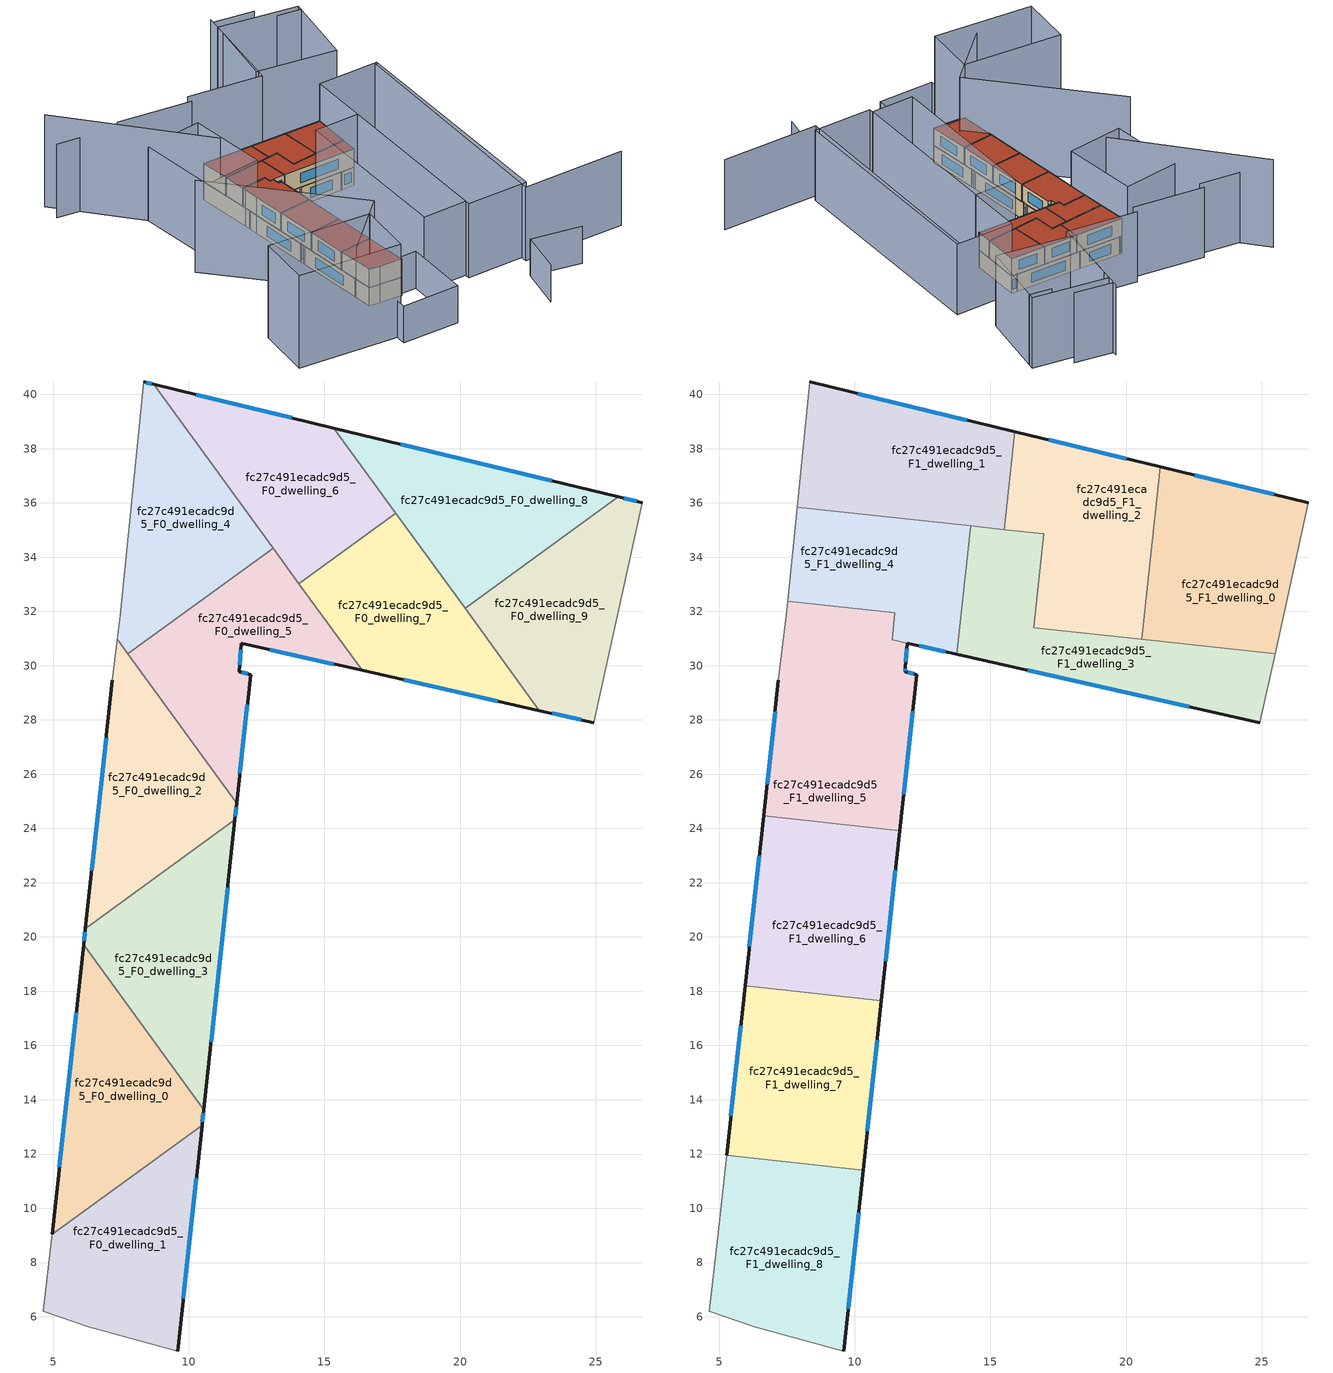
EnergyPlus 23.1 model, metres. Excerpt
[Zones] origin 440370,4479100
fc27c491ecadc9d5_F0_dwelling_0
 floor ground (EU_floor_Construction): 10.49,13.06 10.55,13.63 6.12,19.72 4.96,9.04 z0
 wall outside (EU_wall_Construction): 4.96,9.04 6.12,19.72 / 10.55,13.63 10.49,13.06 z0:3
 wall to fc27c491ecadc9d5_F0_dwelling_1 (EU_wall_Construction): 10.49,13.06 4.96,9.04 z0:3
 wall to fc27c491ecadc9d5_F0_dwelling_3 (EU_wall_Construction): 6.12,19.72 10.55,13.63 z0:3
 window (EU_Window_Construction): 5.23,11.54 5.85,17.22 / 10.53,13.5 10.5,13.19 z0.7:2.3
 ceiling adiabatic (EU_roof_Construction): 7.33,18.05 10.55,13.63 10.49,13.06 8.48,11.6 5.27,11.94 5.96,18.2 z3
fc27c491ecadc9d5_F0_dwelling_1
 floor ground (EU_floor_Construction): 9.59,4.74 10.49,13.06 4.96,9.04 4.94,8.93 4.63,6.21 6.29,5.64 z0
 wall outside (EU_wall_Construction): 10.49,13.06 9.59,4.74 z0:3
 wall adiabatic (EU_wall_Construction): 9.59,4.74 6.29,5.64 4.63,6.21 4.94,8.93 4.96,9.04 z0:3
 window (EU_Window_Construction): 10.28,11.11 9.8,6.69 z0.7:2.3
 ceiling adiabatic (EU_roof_Construction): 10.49,13.06 10.31,11.4 8.48,11.6 z3
fc27c491ecadc9d5_F0_dwelling_2
 floor ground (EU_floor_Construction): 11.7,24.32 11.76,24.93 7.37,30.97 7.18,29.47 6.18,20.31 z0
 wall outside (EU_wall_Construction): 11.76,24.93 11.7,24.32 / 6.18,20.31 7.18,29.47 z0:3
 wall to fc27c491ecadc9d5_F0_dwelling_3 (EU_wall_Construction): 11.7,24.32 6.18,20.31 z0:3
 wall adiabatic (EU_wall_Construction): 7.18,29.47 7.37,30.97 z0:3
 wall to fc27c491ecadc9d5_F0_dwelling_5 (EU_wall_Construction): 7.75,30.44 11.76,24.93 z0:3
 wall to fc27c491ecadc9d5_F0_dwelling_4 (EU_wall_Construction): 7.37,30.97 7.75,30.44 z0:3
 window (EU_Window_Construction): 11.75,24.78 11.71,24.46 / 6.42,22.45 6.95,27.32 z0.7:2.3
fc27c491ecadc9d5_F0_dwelling_3
 floor ground (EU_floor_Construction): 10.55,13.63 11.7,24.32 6.18,20.31 6.12,19.72 z0
 wall outside (EU_wall_Construction): 11.7,24.32 10.55,13.63 / 6.12,19.72 6.18,20.31 z0:3
 window (EU_Window_Construction): 11.43,21.81 10.82,16.13 / 6.14,19.85 6.17,20.17 z0.7:2.3
 ceiling adiabatic (EU_roof_Construction): 10.98,17.66 10.55,13.63 7.33,18.05 z3
fc27c491ecadc9d5_F0_dwelling_4
 floor ground (EU_floor_Construction): 13.11,34.33 8.71,40.37 8.33,40.46 7.48,31.85 7.37,30.97 7.76,30.44 z0
 wall outside (EU_wall_Construction): 8.33,40.46 8.71,40.37 z0:3
 wall to fc27c491ecadc9d5_F0_dwelling_5 (EU_wall_Construction): 13.11,34.33 7.76,30.44 z0:3
 wall adiabatic (EU_wall_Construction): 7.37,30.97 7.48,31.85 8.33,40.46 z0:3
 wall to fc27c491ecadc9d5_F0_dwelling_6 (EU_wall_Construction): 8.71,40.37 13.11,34.33 z0:3
 window (EU_Window_Construction): 8.42,40.44 8.62,40.39 z0.7:2.3
fc27c491ecadc9d5_F0_dwelling_5
 floor ground (EU_floor_Construction): 11.76,24.93 12.27,29.67 11.85,29.79 11.94,30.83 16.38,29.82 13.11,34.33 7.76,30.44 z0
 wall outside (EU_wall_Construction): 16.38,29.82 11.94,30.83 11.85,29.79 12.27,29.67 11.76,24.93 z0:3
 wall to fc27c491ecadc9d5_F0_dwelling_7 (EU_wall_Construction): 14.06,33.02 16.38,29.82 z0:3
 wall to fc27c491ecadc9d5_F0_dwelling_6 (EU_wall_Construction): 13.11,34.33 14.06,33.02 z0:3
 window (EU_Window_Construction): 15.34,30.06 12.98,30.59 / 11.92,30.58 11.87,30.03 / 11.95,29.76 12.17,29.7 / 12.15,28.56 11.88,26.04 z0.7:2.3
fc27c491ecadc9d5_F0_dwelling_6
 floor ground (EU_floor_Construction): 17.63,35.62 15.35,38.76 8.71,40.37 14.06,33.02 z0
 wall outside (EU_wall_Construction): 8.71,40.37 15.35,38.76 z0:3
 wall to fc27c491ecadc9d5_F0_dwelling_7 (EU_wall_Construction): 17.63,35.62 14.06,33.02 z0:3
 wall to fc27c491ecadc9d5_F0_dwelling_8 (EU_wall_Construction): 15.35,38.76 17.63,35.62 z0:3
 window (EU_Window_Construction): 10.27,39.99 13.8,39.14 z0.7:2.3
fc27c491ecadc9d5_F0_dwelling_7
 floor ground (EU_floor_Construction): 22.93,28.35 17.63,35.62 14.06,33.02 16.38,29.82 z0
 wall outside (EU_wall_Construction): 22.93,28.35 16.38,29.82 z0:3
 wall to fc27c491ecadc9d5_F0_dwelling_9 (EU_wall_Construction): 20.18,32.12 22.93,28.35 z0:3
 wall to fc27c491ecadc9d5_F0_dwelling_8 (EU_wall_Construction): 17.63,35.62 20.18,32.12 z0:3
 window (EU_Window_Construction): 21.39,28.69 17.92,29.48 z0.7:2.3
fc27c491ecadc9d5_F0_dwelling_8
 floor ground (EU_floor_Construction): 25.82,36.22 15.35,38.76 20.18,32.12 z0
 wall outside (EU_wall_Construction): 15.35,38.76 25.82,36.22 z0:3
 wall to fc27c491ecadc9d5_F0_dwelling_9 (EU_wall_Construction): 25.82,36.22 20.18,32.12 z0:3
 window (EU_Window_Construction): 17.8,38.16 23.37,36.82 z0.7:2.3
fc27c491ecadc9d5_F0_dwelling_9
 floor ground (EU_floor_Construction): 24.94,27.89 26.71,36.01 25.82,36.22 20.18,32.12 22.93,28.35 z0
 wall outside (EU_wall_Construction): 25.82,36.22 26.71,36.01 / 24.94,27.89 22.93,28.35 z0:3
 wall adiabatic (EU_wall_Construction): 26.71,36.01 24.94,27.89 z0:3
 window (EU_Window_Construction): 26.03,36.17 26.51,36.06 / 24.47,28 23.4,28.24 z0.7:2.3
fc27c491ecadc9d5_F1_dwelling_0
 floor to fc27c491ecadc9d5_F0_dwelling_9 (EU_floor_Construction): 25.49,30.44 26.71,36.01 25.82,36.22 20.74,32.52 20.63,31.5 21.06,30.91 z3
 floor to fc27c491ecadc9d5_F0_dwelling_8 (EU_floor_Construction): 25.82,36.22 21.26,37.33 20.74,32.52 z3
 floor to fc27c491ecadc9d5_F0_dwelling_7 (EU_floor_Construction): 21.06,30.92 20.63,31.5 20.57,30.97 z3
 wall outside (EU_wall_Construction): 21.26,37.33 26.71,36.01 z3:6
 wall to fc27c491ecadc9d5_F1_dwelling_2 (EU_wall_Construction): 20.57,30.97 21.26,37.33 z3:6
 wall adiabatic (EU_wall_Construction): 26.71,36.01 25.49,30.44 z3:6
 wall to fc27c491ecadc9d5_F1_dwelling_3 (EU_wall_Construction): 25.49,30.44 20.57,30.97 z3:6
 window (EU_Window_Construction): 22.54,37.02 25.44,36.32 z3.7:5.3
 roof outside (EU_roof_Construction): 26.71,36.01 25.49,30.44 20.57,30.97 21.26,37.33 z6
fc27c491ecadc9d5_F1_dwelling_1
 floor to fc27c491ecadc9d5_F0_dwelling_6 (EU_floor_Construction): 15.51,35.02 15.84,38.09 15.35,38.76 8.71,40.37 12.36,35.36 z3
 floor to fc27c491ecadc9d5_F0_dwelling_4 (EU_floor_Construction): 12.36,35.36 8.71,40.37 8.33,40.46 7.87,35.84 z3
 floor to fc27c491ecadc9d5_F0_dwelling_8 (EU_floor_Construction): 15.84,38.09 15.9,38.63 15.35,38.76 z3
 wall outside (EU_wall_Construction): 8.33,40.46 15.9,38.63 z3:6
 wall to fc27c491ecadc9d5_F1_dwelling_2 (EU_wall_Construction): 15.9,38.63 15.51,35.02 z3:6
 wall adiabatic (EU_wall_Construction): 7.87,35.84 8.33,40.46 z3:6
 wall to fc27c491ecadc9d5_F1_dwelling_4 (EU_wall_Construction): 14.27,35.15 7.87,35.84 z3:6
 wall to fc27c491ecadc9d5_F1_dwelling_3 (EU_wall_Construction): 15.51,35.02 14.27,35.15 z3:6
 window (EU_Window_Construction): 10.1,40.03 14.13,39.06 z3.7:5.3
 roof outside (EU_roof_Construction): 15.9,38.63 15.51,35.02 7.87,35.84 8.33,40.46 z6
fc27c491ecadc9d5_F1_dwelling_2
 floor to fc27c491ecadc9d5_F0_dwelling_8 (EU_floor_Construction): 20.74,32.52 21.26,37.33 15.9,38.63 15.84,38.09 20.18,32.12 z3
 floor to fc27c491ecadc9d5_F0_dwelling_9 (EU_floor_Construction): 20.63,31.5 20.74,32.52 20.18,32.12 z3
 floor to fc27c491ecadc9d5_F0_dwelling_7 (EU_floor_Construction): 20.57,30.97 20.63,31.5 17.63,35.62 16.63,34.9 16.97,34.86 16.6,31.4 z3
 floor to fc27c491ecadc9d5_F0_dwelling_6 (EU_floor_Construction): 17.63,35.62 15.84,38.09 15.51,35.02 16.63,34.9 z3
 wall outside (EU_wall_Construction): 15.9,38.63 21.26,37.33 z3:6
 wall to fc27c491ecadc9d5_F1_dwelling_3 (EU_wall_Construction): 20.57,30.97 16.6,31.4 16.97,34.86 15.51,35.02 z3:6
 window (EU_Window_Construction): 17.15,38.32 20,37.63 z3.7:5.3
 roof outside (EU_roof_Construction): 21.26,37.33 20.57,30.97 16.6,31.4 16.97,34.86 15.51,35.02 15.9,38.63 z6
fc27c491ecadc9d5_F1_dwelling_3
 floor to fc27c491ecadc9d5_F0_dwelling_7 (EU_floor_Construction): 22.93,28.35 21.06,30.92 16.6,31.4 16.97,34.86 16.63,34.9 14.06,33.02 16.38,29.82 z3
 floor to fc27c491ecadc9d5_F0_dwelling_9 (EU_floor_Construction): 24.94,27.89 25.49,30.44 21.06,30.91 22.93,28.35 z3
 floor to fc27c491ecadc9d5_F0_dwelling_6 (EU_floor_Construction): 16.63,34.9 14.27,35.15 14.04,33.04 14.06,33.02 z3
 floor to fc27c491ecadc9d5_F0_dwelling_5 (EU_floor_Construction): 16.38,29.82 14.04,33.04 13.76,30.42 z3
 wall outside (EU_wall_Construction): 24.94,27.89 13.76,30.42 z3:6
 wall adiabatic (EU_wall_Construction): 25.49,30.44 24.94,27.89 z3:6
 wall to fc27c491ecadc9d5_F1_dwelling_4 (EU_wall_Construction): 13.76,30.42 14.27,35.15 z3:6
 window (EU_Window_Construction): 22.32,28.48 16.38,29.83 z3.7:5.3
 roof outside (EU_roof_Construction): 25.49,30.44 24.94,27.89 13.76,30.42 14.27,35.15 16.97,34.86 16.6,31.4 z6
fc27c491ecadc9d5_F1_dwelling_4
 floor to fc27c491ecadc9d5_F0_dwelling_4 (EU_floor_Construction): 13.11,34.33 12.36,35.36 7.87,35.84 7.53,32.38 10.05,32.1 z3
 floor to fc27c491ecadc9d5_F0_dwelling_6 (EU_floor_Construction): 14.04,33.04 14.27,35.15 12.36,35.36 z3
 floor to fc27c491ecadc9d5_F0_dwelling_5 (EU_floor_Construction): 13.76,30.42 14.04,33.04 13.11,34.33 10.05,32.1 11.48,31.95 11.37,30.96 z3
 wall outside (EU_wall_Construction): 13.76,30.42 11.94,30.83 z3:6
 wall to fc27c491ecadc9d5_F1_dwelling_5 (EU_wall_Construction): 11.94,30.83 11.37,30.96 11.48,31.95 7.53,32.38 z3:6
 wall adiabatic (EU_wall_Construction): 7.53,32.38 7.87,35.84 z3:6
 window (EU_Window_Construction): 13.33,30.51 12.37,30.73 z3.7:5.3
 roof outside (EU_roof_Construction): 14.27,35.15 13.76,30.42 11.37,30.96 11.48,31.95 7.53,32.38 7.87,35.84 z6
fc27c491ecadc9d5_F1_dwelling_5
 floor to fc27c491ecadc9d5_F0_dwelling_2 (EU_floor_Construction): 11.7,24.32 11.76,24.93 7.37,30.97 7.18,29.47 6.64,24.46 11.22,23.97 z3
 floor to fc27c491ecadc9d5_F0_dwelling_5 (EU_floor_Construction): 11.76,24.93 12.27,29.67 11.85,29.79 11.94,30.83 11.37,30.96 11.48,31.95 10.05,32.1 7.76,30.44 z3
 floor to fc27c491ecadc9d5_F0_dwelling_3 (EU_floor_Construction): 11.66,23.92 11.7,24.32 11.22,23.97 z3
 floor to fc27c491ecadc9d5_F0_dwelling_4 (EU_floor_Construction): 10.05,32.1 7.53,32.38 7.48,31.85 7.37,30.97 7.76,30.44 z3
 wall outside (EU_wall_Construction): 6.64,24.46 7.18,29.47 / 11.94,30.83 11.86,29.93 11.85,29.79 12.27,29.67 11.66,23.92 z3:6
 wall to fc27c491ecadc9d5_F1_dwelling_6 (EU_wall_Construction): 11.66,23.92 6.64,24.46 z3:6
 wall adiabatic (EU_wall_Construction): 7.18,29.47 7.48,31.85 7.53,32.38 z3:6
 window (EU_Window_Construction): 6.77,25.63 7.06,28.3 / 11.92,30.62 11.88,30.14 / 11.86,29.89 11.85,29.82 / 11.95,29.76 12.17,29.7 / 12.13,28.32 11.8,25.27 z3.7:5.3
 roof outside (EU_roof_Construction): 11.48,31.95 11.37,30.96 11.94,30.83 11.86,29.93 11.85,29.79 12.27,29.67 11.66,23.92 6.64,24.46 7.18,29.47 7.48,31.85 7.53,32.38 z6
fc27c491ecadc9d5_F1_dwelling_6
 floor to fc27c491ecadc9d5_F0_dwelling_3 (EU_floor_Construction): 10.98,17.66 11.66,23.92 11.22,23.97 6.19,20.31 6.12,19.72 7.33,18.05 z3
 floor to fc27c491ecadc9d5_F0_dwelling_0 (EU_floor_Construction): 7.33,18.05 6.12,19.72 5.96,18.2 z3
 floor to fc27c491ecadc9d5_F0_dwelling_2 (EU_floor_Construction): 11.22,23.97 6.64,24.46 6.19,20.31 z3
 wall outside (EU_wall_Construction): 11.66,23.92 10.98,17.66 / 5.96,18.2 6.64,24.46 z3:6
 wall to fc27c491ecadc9d5_F1_dwelling_7 (EU_wall_Construction): 10.98,17.66 5.96,18.2 z3:6
 window (EU_Window_Construction): 11.5,22.45 11.14,19.12 / 6.12,19.66 6.48,23 z3.7:5.3
 roof outside (EU_roof_Construction): 11.66,23.92 10.98,17.66 5.96,18.2 6.64,24.46 z6
fc27c491ecadc9d5_F1_dwelling_7
 floor adiabatic (EU_floor_Construction): 10.31,11.4 10.98,17.66 5.96,18.2 5.27,11.95 z3
 wall outside (EU_wall_Construction): 10.98,17.66 10.31,11.4 / 5.27,11.95 5.96,18.2 z3:6
 wall to fc27c491ecadc9d5_F1_dwelling_8 (EU_wall_Construction): 10.31,11.4 5.27,11.95 z3:6
 window (EU_Window_Construction): 10.82,16.19 10.47,12.87 / 5.43,13.41 5.8,16.73 z3.7:5.3
 roof outside (EU_roof_Construction): 10.98,17.66 10.31,11.4 5.27,11.95 5.96,18.2 z6
fc27c491ecadc9d5_F1_dwelling_8
 floor to fc27c491ecadc9d5_F0_dwelling_1 (EU_floor_Construction): 9.59,4.74 10.31,11.4 8.48,11.6 4.96,9.04 4.94,8.93 4.63,6.21 6.29,5.64 z3
 floor to fc27c491ecadc9d5_F0_dwelling_0 (EU_floor_Construction): 8.48,11.6 5.27,11.94 4.96,9.04 z3
 wall outside (EU_wall_Construction): 10.31,11.4 9.59,4.74 z3:6
 wall adiabatic (EU_wall_Construction): 9.59,4.74 6.29,5.64 4.63,6.21 4.94,8.93 5.27,11.95 z3:6
 window (EU_Window_Construction): 10.14,9.84 9.76,6.3 z3.7:5.3
 roof outside (EU_roof_Construction): 10.31,11.4 9.59,4.74 6.29,5.64 4.63,6.21 4.94,8.93 5.27,11.95 z6
shading: 22.31,-11.07 25.02,-4.73 / 25.02,-4.73 32.09,-7.75 / 12.17,4.59 9.89,-5.37 / 9.89,-5.37 1.26,-3.39 / 1.26,-3.39 3.53,6.56 / 3.53,6.56 12.17,4.59 z0:6; 42.57,-5.24 27.29,-1.73 / 27.29,-1.73 35.46,33.86 / 0.88,48.59 -8.47,52.01 / 28.1,57.57 22.9,43.11 / 22.9,43.11 12.19,46.96 / 38.38,50.35 35.06,51.66 / 33.67,54.69 27.96,56.91 / 11.79,45.83 1.11,49.67 / 24.77,27.16 19.18,1.83 / 19.18,1.83 12.48,3.31 / 12.48,3.31 18.07,28.64 / 18.07,28.64 24.77,27.16 / 19.02,1.09 26.71,36.01 / 26.71,36.01 35.93,33.97 / 35.93,33.97 28.24,-0.94 / 28.24,-0.94 19.02,1.09 / -1.69,30.34 -0.48,42.47 / -0.48,42.47 8.45,41.58 / 8.45,41.58 7.24,29.45 / 7.24,29.45 -1.69,30.34 / 23.07,44.39 27.43,55.6 / 27.43,55.6 38.71,51.2 / 38.71,51.2 34.35,40 / 34.35,40 23.07,44.39 z0:12; -5.42,29.13 7.47,7.93 / 7.47,7.93 -2.53,1.86 / -7.57,55.08 4.45,33.7 / -10.33,10.95 4.71,6.19 / 4.71,6.19 2.13,-1.98 / 2.13,-1.98 -12.92,2.78 / -12.92,2.78 -10.33,10.95 z0:15
[Building]
EU S2 Campaign: North Axis=0; Terrain=City; Solar Distribution=FullExterior
[Site:Location]
Madrid: Latitude=40.5; Longitude=-3.5; Time Zone=1; Elevation=609
[SizingPeriod:WeatherFileDays]
AnnualSizingPeriod: Begin Month=1; Begin Day of Month=1; End Month=12; End Day of Month=31; Day of Week for Start Day=Monday; Use Weather File Daylight Saving Period=No; Use Weather File Rain and Snow Indicators=No
[MATERIAL]
EU_InternalMass_Material: Roughness=MediumRough; Thickness=0.1; Conductivity=1; Density=1800; Specific Heat=900; Thermal Absorptance=0.9; Solar Absorptance=0.7; Visible Absorptance=0.7
[MATERIAL:NOMASS] Roughness=MediumRough; Thermal Absorptance=0.9; Solar Absorptance=0.7; Visible Absorptance=0.7
Name | Thermal Resistance
EU_wall_NoMass | 0.419739
EU_roof_NoMass | 0.352165
EU_floor_NoMass | 0.608284
[WINDOWMATERIAL:SIMPLEGLAZINGSYSTEM]
EU_Window_SimpleGlazing: UFactor=4.8352; Solar Heat Gain Coefficient=0.85; Visible Transmittance=0.85
[CONSTRUCTION]
EU_wall_Construction: EU_wall_NoMass
EU_roof_Construction: EU_roof_NoMass
EU_floor_Construction: EU_floor_NoMass
EU_InternalMass_Construction: EU_InternalMass_Material
EU_Window_Construction: EU_Window_SimpleGlazing
[ZONE] Type=1; Multiplier=1; Ceiling Height=autocalculate; Floor Area=autocalculate; Part of Total Floor Area=Yes
Name | Volume
fc27c491ecadc9d5_F0_dwelling_0 | 85.931
fc27c491ecadc9d5_F1_dwelling_0 | 95.4716
fc27c491ecadc9d5_F0_dwelling_1 | 85.9354
fc27c491ecadc9d5_F1_dwelling_1 | 95.4833
fc27c491ecadc9d5_F0_dwelling_2 | 85.9292
fc27c491ecadc9d5_F1_dwelling_2 | 95.4602
fc27c491ecadc9d5_F0_dwelling_3 | 85.9299
fc27c491ecadc9d5_F1_dwelling_3 | 95.4994
fc27c491ecadc9d5_F0_dwelling_4 | 85.9409
fc27c491ecadc9d5_F1_dwelling_4 | 75.4094
fc27c491ecadc9d5_F0_dwelling_5 | 85.9186
fc27c491ecadc9d5_F1_dwelling_5 | 115.533
fc27c491ecadc9d5_F0_dwelling_6 | 85.9197
fc27c491ecadc9d5_F1_dwelling_6 | 95.4734
fc27c491ecadc9d5_F0_dwelling_7 | 85.9288
fc27c491ecadc9d5_F1_dwelling_7 | 95.4862
fc27c491ecadc9d5_F0_dwelling_8 | 85.9321
fc27c491ecadc9d5_F1_dwelling_8 | 95.4683
fc27c491ecadc9d5_F0_dwelling_9 | 85.923
[INTERNALMASS] Construction=EU_InternalMass_Construction
Name | Zone or ZoneList | Surface Area
fc27c491ecadc9d5_F0_dwelling_0_EU_InternalMass | fc27c491ecadc9d5_F0_dwelling_0 | 28.6439
fc27c491ecadc9d5_F0_dwelling_1_EU_InternalMass | fc27c491ecadc9d5_F0_dwelling_1 | 28.6451
fc27c491ecadc9d5_F0_dwelling_2_EU_InternalMass | fc27c491ecadc9d5_F0_dwelling_2 | 28.6431
fc27c491ecadc9d5_F0_dwelling_3_EU_InternalMass | fc27c491ecadc9d5_F0_dwelling_3 | 28.6432
fc27c491ecadc9d5_F0_dwelling_4_EU_InternalMass | fc27c491ecadc9d5_F0_dwelling_4 | 28.6469
fc27c491ecadc9d5_F0_dwelling_5_EU_InternalMass | fc27c491ecadc9d5_F0_dwelling_5 | 28.6396
fc27c491ecadc9d5_F0_dwelling_6_EU_InternalMass | fc27c491ecadc9d5_F0_dwelling_6 | 28.6399
fc27c491ecadc9d5_F0_dwelling_7_EU_InternalMass | fc27c491ecadc9d5_F0_dwelling_7 | 28.6429
fc27c491ecadc9d5_F0_dwelling_8_EU_InternalMass | fc27c491ecadc9d5_F0_dwelling_8 | 28.6442
fc27c491ecadc9d5_F0_dwelling_9_EU_InternalMass | fc27c491ecadc9d5_F0_dwelling_9 | 28.6409
fc27c491ecadc9d5_F1_dwelling_0_EU_InternalMass | fc27c491ecadc9d5_F1_dwelling_0 | 31.8231
fc27c491ecadc9d5_F1_dwelling_1_EU_InternalMass | fc27c491ecadc9d5_F1_dwelling_1 | 31.8274
fc27c491ecadc9d5_F1_dwelling_2_EU_InternalMass | fc27c491ecadc9d5_F1_dwelling_2 | 31.82
fc27c491ecadc9d5_F1_dwelling_3_EU_InternalMass | fc27c491ecadc9d5_F1_dwelling_3 | 31.8346
fc27c491ecadc9d5_F1_dwelling_4_EU_InternalMass | fc27c491ecadc9d5_F1_dwelling_4 | 25.1362
fc27c491ecadc9d5_F1_dwelling_5_EU_InternalMass | fc27c491ecadc9d5_F1_dwelling_5 | 38.5102
fc27c491ecadc9d5_F1_dwelling_6_EU_InternalMass | fc27c491ecadc9d5_F1_dwelling_6 | 31.8246
fc27c491ecadc9d5_F1_dwelling_7_EU_InternalMass | fc27c491ecadc9d5_F1_dwelling_7 | 31.8286
fc27c491ecadc9d5_F1_dwelling_8_EU_InternalMass | fc27c491ecadc9d5_F1_dwelling_8 | 31.8228
[OTHEREQUIPMENT] Fuel Type=Electricity; Design Level Calculation Method=Watts/Area; Power per Zone Floor Area=1; Fraction Latent=0; Fraction Radiant=0; Fraction Lost=0; Carbon Dioxide Generation Rate=0; EndUse Subcategory=EU_Step8_InternalGains
Name | Zone or ZoneList or Space or SpaceList | Schedule
EU_Step8_InternalGain_fc27c491ecadc9d5_F0_dwelling_0_f000 | fc27c491ecadc9d5_F0_dwelling_0 | EU_Step8_GainSchedule_fc27c491ecadc9d5_F0_dwelling_0_f000
EU_Step8_InternalGain_fc27c491ecadc9d5_F0_dwelling_1_f000 | fc27c491ecadc9d5_F0_dwelling_1 | EU_Step8_GainSchedule_fc27c491ecadc9d5_F0_dwelling_1_f000
EU_Step8_InternalGain_fc27c491ecadc9d5_F0_dwelling_2_f000 | fc27c491ecadc9d5_F0_dwelling_2 | EU_Step8_GainSchedule_fc27c491ecadc9d5_F0_dwelling_2_f000
EU_Step8_InternalGain_fc27c491ecadc9d5_F0_dwelling_3_f000 | fc27c491ecadc9d5_F0_dwelling_3 | EU_Step8_GainSchedule_fc27c491ecadc9d5_F0_dwelling_3_f000
EU_Step8_InternalGain_fc27c491ecadc9d5_F0_dwelling_4_f000 | fc27c491ecadc9d5_F0_dwelling_4 | EU_Step8_GainSchedule_fc27c491ecadc9d5_F0_dwelling_4_f000
EU_Step8_InternalGain_fc27c491ecadc9d5_F0_dwelling_5_f000 | fc27c491ecadc9d5_F0_dwelling_5 | EU_Step8_GainSchedule_fc27c491ecadc9d5_F0_dwelling_5_f000
EU_Step8_InternalGain_fc27c491ecadc9d5_F0_dwelling_6_f000 | fc27c491ecadc9d5_F0_dwelling_6 | EU_Step8_GainSchedule_fc27c491ecadc9d5_F0_dwelling_6_f000
EU_Step8_InternalGain_fc27c491ecadc9d5_F0_dwelling_7_f000 | fc27c491ecadc9d5_F0_dwelling_7 | EU_Step8_GainSchedule_fc27c491ecadc9d5_F0_dwelling_7_f000
EU_Step8_InternalGain_fc27c491ecadc9d5_F0_dwelling_8_f000 | fc27c491ecadc9d5_F0_dwelling_8 | EU_Step8_GainSchedule_fc27c491ecadc9d5_F0_dwelling_8_f000
EU_Step8_InternalGain_fc27c491ecadc9d5_F0_dwelling_9_f000 | fc27c491ecadc9d5_F0_dwelling_9 | EU_Step8_GainSchedule_fc27c491ecadc9d5_F0_dwelling_9_f000
EU_Step8_InternalGain_fc27c491ecadc9d5_F1_dwelling_0_f000 | fc27c491ecadc9d5_F1_dwelling_0 | EU_Step8_GainSchedule_fc27c491ecadc9d5_F1_dwelling_0_f000
EU_Step8_InternalGain_fc27c491ecadc9d5_F1_dwelling_1_f000 | fc27c491ecadc9d5_F1_dwelling_1 | EU_Step8_GainSchedule_fc27c491ecadc9d5_F1_dwelling_1_f000
EU_Step8_InternalGain_fc27c491ecadc9d5_F1_dwelling_2_f000 | fc27c491ecadc9d5_F1_dwelling_2 | EU_Step8_GainSchedule_fc27c491ecadc9d5_F1_dwelling_2_f000
EU_Step8_InternalGain_fc27c491ecadc9d5_F1_dwelling_3_f000 | fc27c491ecadc9d5_F1_dwelling_3 | EU_Step8_GainSchedule_fc27c491ecadc9d5_F1_dwelling_3_f000
EU_Step8_InternalGain_fc27c491ecadc9d5_F1_dwelling_4_f000 | fc27c491ecadc9d5_F1_dwelling_4 | EU_Step8_GainSchedule_fc27c491ecadc9d5_F1_dwelling_4_f000
EU_Step8_InternalGain_fc27c491ecadc9d5_F1_dwelling_5_f000 | fc27c491ecadc9d5_F1_dwelling_5 | EU_Step8_GainSchedule_fc27c491ecadc9d5_F1_dwelling_5_f000
EU_Step8_InternalGain_fc27c491ecadc9d5_F1_dwelling_6_f000 | fc27c491ecadc9d5_F1_dwelling_6 | EU_Step8_GainSchedule_fc27c491ecadc9d5_F1_dwelling_6_f000
EU_Step8_InternalGain_fc27c491ecadc9d5_F1_dwelling_7_f000 | fc27c491ecadc9d5_F1_dwelling_7 | EU_Step8_GainSchedule_fc27c491ecadc9d5_F1_dwelling_7_f000
EU_Step8_InternalGain_fc27c491ecadc9d5_F1_dwelling_8_f000 | fc27c491ecadc9d5_F1_dwelling_8 | EU_Step8_GainSchedule_fc27c491ecadc9d5_F1_dwelling_8_f000
[ZONEVENTILATION:DESIGNFLOWRATE] Schedule=EU_AlwaysOn; Design Flow Rate Calculation Method=AirChanges/Hour; Air Changes per Hour=0.703302; Ventilation Type=Natural; Fan Pressure Rise=0; Fan Total Efficiency=1; Constant Term Coefficient=1; Temperature Term Coefficient=0; Velocity Term Coefficient=0; Velocity Squared Term Coefficient=0; Minimum Indoor Temperature=-100; Maximum Indoor Temperature=100; Delta Temperature=-100; Minimum Outdoor Temperature=-100; Maximum Outdoor Temperature=100; Maximum Wind Speed=40
Name | Zone or ZoneList or Space or SpaceList
EU_ConstantAir_fc27c491ecadc9d5_F0_dwelling_0 | fc27c491ecadc9d5_F0_dwelling_0
EU_ConstantAir_fc27c491ecadc9d5_F0_dwelling_1 | fc27c491ecadc9d5_F0_dwelling_1
EU_ConstantAir_fc27c491ecadc9d5_F0_dwelling_2 | fc27c491ecadc9d5_F0_dwelling_2
EU_ConstantAir_fc27c491ecadc9d5_F0_dwelling_3 | fc27c491ecadc9d5_F0_dwelling_3
EU_ConstantAir_fc27c491ecadc9d5_F0_dwelling_4 | fc27c491ecadc9d5_F0_dwelling_4
EU_ConstantAir_fc27c491ecadc9d5_F0_dwelling_5 | fc27c491ecadc9d5_F0_dwelling_5
EU_ConstantAir_fc27c491ecadc9d5_F0_dwelling_6 | fc27c491ecadc9d5_F0_dwelling_6
EU_ConstantAir_fc27c491ecadc9d5_F0_dwelling_7 | fc27c491ecadc9d5_F0_dwelling_7
EU_ConstantAir_fc27c491ecadc9d5_F0_dwelling_8 | fc27c491ecadc9d5_F0_dwelling_8
EU_ConstantAir_fc27c491ecadc9d5_F0_dwelling_9 | fc27c491ecadc9d5_F0_dwelling_9
EU_ConstantAir_fc27c491ecadc9d5_F1_dwelling_0 | fc27c491ecadc9d5_F1_dwelling_0
EU_ConstantAir_fc27c491ecadc9d5_F1_dwelling_1 | fc27c491ecadc9d5_F1_dwelling_1
EU_ConstantAir_fc27c491ecadc9d5_F1_dwelling_2 | fc27c491ecadc9d5_F1_dwelling_2
EU_ConstantAir_fc27c491ecadc9d5_F1_dwelling_3 | fc27c491ecadc9d5_F1_dwelling_3
EU_ConstantAir_fc27c491ecadc9d5_F1_dwelling_4 | fc27c491ecadc9d5_F1_dwelling_4
EU_ConstantAir_fc27c491ecadc9d5_F1_dwelling_5 | fc27c491ecadc9d5_F1_dwelling_5
EU_ConstantAir_fc27c491ecadc9d5_F1_dwelling_6 | fc27c491ecadc9d5_F1_dwelling_6
EU_ConstantAir_fc27c491ecadc9d5_F1_dwelling_7 | fc27c491ecadc9d5_F1_dwelling_7
EU_ConstantAir_fc27c491ecadc9d5_F1_dwelling_8 | fc27c491ecadc9d5_F1_dwelling_8
[HVACTEMPLATE:THERMOSTAT] Constant Heating Setpoint=20; Constant Cooling Setpoint=50
EU_HeatOnly_fc27c491ecadc9d5_F0_dwelling_0; EU_HeatOnly_fc27c491ecadc9d5_F0_dwelling_1; EU_HeatOnly_fc27c491ecadc9d5_F0_dwelling_2; EU_HeatOnly_fc27c491ecadc9d5_F0_dwelling_3; EU_HeatOnly_fc27c491ecadc9d5_F0_dwelling_4; EU_HeatOnly_fc27c491ecadc9d5_F0_dwelling_5; EU_HeatOnly_fc27c491ecadc9d5_F0_dwelling_6; EU_HeatOnly_fc27c491ecadc9d5_F0_dwelling_7; EU_HeatOnly_fc27c491ecadc9d5_F0_dwelling_8; EU_HeatOnly_fc27c491ecadc9d5_F0_dwelling_9; EU_HeatOnly_fc27c491ecadc9d5_F1_dwelling_0; EU_HeatOnly_fc27c491ecadc9d5_F1_dwelling_1; EU_HeatOnly_fc27c491ecadc9d5_F1_dwelling_2; EU_HeatOnly_fc27c491ecadc9d5_F1_dwelling_3; EU_HeatOnly_fc27c491ecadc9d5_F1_dwelling_4; EU_HeatOnly_fc27c491ecadc9d5_F1_dwelling_5; EU_HeatOnly_fc27c491ecadc9d5_F1_dwelling_6; EU_HeatOnly_fc27c491ecadc9d5_F1_dwelling_7; EU_HeatOnly_fc27c491ecadc9d5_F1_dwelling_8
[HVACTEMPLATE:ZONE:IDEALLOADSAIRSYSTEM] System Availability Schedule=EU_AlwaysOn; Maximum Heating Supply Air Temperature=50; Minimum Cooling Supply Air Temperature=13; Maximum Heating Supply Air Humidity Ratio=0.0156; Minimum Cooling Supply Air Humidity Ratio=0.0077; Heating Limit=NoLimit; Cooling Limit=NoLimit; Heating Availability Schedule=EU_AlwaysOn; Cooling Availability Schedule=EU_CoolingOff; Dehumidification Control Type=ConstantSensibleHeatRatio; Cooling Sensible Heat Ratio=0.7; Dehumidification Setpoint=60; Humidification Control Type=None; Humidification Setpoint=30; Outdoor Air Method=None; Outdoor Air Flow Rate per Person=0.00944; Outdoor Air Flow Rate per Zone Floor Area=0; Outdoor Air Flow Rate per Zone=0; Demand Controlled Ventilation Type=None; Outdoor Air Economizer Type=NoEconomizer; Heat Recovery Type=None; Sensible Heat Recovery Effectiveness=0.7; Latent Heat Recovery Effectiveness=0.65
Name | Template Thermostat
fc27c491ecadc9d5_F0_dwelling_0 | EU_HeatOnly_fc27c491ecadc9d5_F0_dwelling_0
fc27c491ecadc9d5_F0_dwelling_1 | EU_HeatOnly_fc27c491ecadc9d5_F0_dwelling_1
fc27c491ecadc9d5_F0_dwelling_2 | EU_HeatOnly_fc27c491ecadc9d5_F0_dwelling_2
fc27c491ecadc9d5_F0_dwelling_3 | EU_HeatOnly_fc27c491ecadc9d5_F0_dwelling_3
fc27c491ecadc9d5_F0_dwelling_4 | EU_HeatOnly_fc27c491ecadc9d5_F0_dwelling_4
fc27c491ecadc9d5_F0_dwelling_5 | EU_HeatOnly_fc27c491ecadc9d5_F0_dwelling_5
fc27c491ecadc9d5_F0_dwelling_6 | EU_HeatOnly_fc27c491ecadc9d5_F0_dwelling_6
fc27c491ecadc9d5_F0_dwelling_7 | EU_HeatOnly_fc27c491ecadc9d5_F0_dwelling_7
fc27c491ecadc9d5_F0_dwelling_8 | EU_HeatOnly_fc27c491ecadc9d5_F0_dwelling_8
fc27c491ecadc9d5_F0_dwelling_9 | EU_HeatOnly_fc27c491ecadc9d5_F0_dwelling_9
fc27c491ecadc9d5_F1_dwelling_0 | EU_HeatOnly_fc27c491ecadc9d5_F1_dwelling_0
fc27c491ecadc9d5_F1_dwelling_1 | EU_HeatOnly_fc27c491ecadc9d5_F1_dwelling_1
fc27c491ecadc9d5_F1_dwelling_2 | EU_HeatOnly_fc27c491ecadc9d5_F1_dwelling_2
fc27c491ecadc9d5_F1_dwelling_3 | EU_HeatOnly_fc27c491ecadc9d5_F1_dwelling_3
fc27c491ecadc9d5_F1_dwelling_4 | EU_HeatOnly_fc27c491ecadc9d5_F1_dwelling_4
fc27c491ecadc9d5_F1_dwelling_5 | EU_HeatOnly_fc27c491ecadc9d5_F1_dwelling_5
fc27c491ecadc9d5_F1_dwelling_6 | EU_HeatOnly_fc27c491ecadc9d5_F1_dwelling_6
fc27c491ecadc9d5_F1_dwelling_7 | EU_HeatOnly_fc27c491ecadc9d5_F1_dwelling_7
fc27c491ecadc9d5_F1_dwelling_8 | EU_HeatOnly_fc27c491ecadc9d5_F1_dwelling_8
[SIZING:ZONE] Zone Cooling Design Supply Air Temperature Input Method=SupplyAirTemperature; Zone Cooling Design Supply Air Temperature=13; Zone Heating Design Supply Air Temperature Input Method=SupplyAirTemperature; Zone Heating Design Supply Air Temperature=50; Zone Cooling Design Supply Air Humidity Ratio=0.008; Zone Heating Design Supply Air Humidity Ratio=0.008; Cooling Design Air Flow Method=DesignDay; Cooling Design Air Flow Rate=0; Cooling Minimum Air Flow per Zone Floor Area=0.000762; Cooling Minimum Air Flow=0; Cooling Minimum Air Flow Fraction=0.2; Heating Design Air Flow Method=DesignDay; Heating Design Air Flow Rate=0; Heating Maximum Air Flow per Zone Floor Area=0.002032; Heating Maximum Air Flow=0.141576; Heating Maximum Air Flow Fraction=0.3; Account for Dedicated Outdoor Air System=No; Dedicated Outdoor Air System Control Strategy=NeutralSupplyAir; Dedicated Outdoor Air Low Setpoint Temperature for Design=autosize; Dedicated Outdoor Air High Setpoint Temperature for Design=autosize; Zone Load Sizing Method=Sensible Load Only No Latent Load; Zone Latent Cooling Design Supply Air Humidity Ratio Input Method=HumidityRatioDifference; Zone Cooling Design Supply Air Humidity Ratio Difference=0.005; Zone Latent Heating Design Supply Air Humidity Ratio Input Method=HumidityRatioDifference; Zone Humidification Design Supply Air Humidity Ratio Difference=0.005
fc27c491ecadc9d5_F0_dwelling_0; fc27c491ecadc9d5_F0_dwelling_1; fc27c491ecadc9d5_F0_dwelling_2; fc27c491ecadc9d5_F0_dwelling_3; fc27c491ecadc9d5_F0_dwelling_4; fc27c491ecadc9d5_F0_dwelling_5; fc27c491ecadc9d5_F0_dwelling_6; fc27c491ecadc9d5_F0_dwelling_7; fc27c491ecadc9d5_F0_dwelling_8; fc27c491ecadc9d5_F0_dwelling_9; fc27c491ecadc9d5_F1_dwelling_0; fc27c491ecadc9d5_F1_dwelling_1; fc27c491ecadc9d5_F1_dwelling_2; fc27c491ecadc9d5_F1_dwelling_3; fc27c491ecadc9d5_F1_dwelling_4; fc27c491ecadc9d5_F1_dwelling_5; fc27c491ecadc9d5_F1_dwelling_6; fc27c491ecadc9d5_F1_dwelling_7; fc27c491ecadc9d5_F1_dwelling_8
[SCHEDULE:CONSTANT]
Name | Hourly Value
EU_AlwaysOn | 1
EU_CoolingOff | 0
[SCHEDULE:FILE] Column Number=1; Rows to Skip at Top=0; Number of Hours of Data=8760; Column Separator=Comma; Interpolate to Timestep=No; Minutes per Item=60; Adjust Schedule for Daylight Savings=Yes
Name | File
EU_Step8_GainSchedule_fc27c491ecadc9d5_F0_dwelling_0_f000 | ../../schedules/fc27c491ecadc9d5/fc27c491ecadc9d5_F0_dwelling_0_f000_gain.csv
EU_Step8_GainSchedule_fc27c491ecadc9d5_F0_dwelling_1_f000 | ../../schedules/fc27c491ecadc9d5/fc27c491ecadc9d5_F0_dwelling_1_f000_gain.csv
EU_Step8_GainSchedule_fc27c491ecadc9d5_F0_dwelling_2_f000 | ../../schedules/fc27c491ecadc9d5/fc27c491ecadc9d5_F0_dwelling_2_f000_gain.csv
EU_Step8_GainSchedule_fc27c491ecadc9d5_F0_dwelling_3_f000 | ../../schedules/fc27c491ecadc9d5/fc27c491ecadc9d5_F0_dwelling_3_f000_gain.csv
EU_Step8_GainSchedule_fc27c491ecadc9d5_F0_dwelling_4_f000 | ../../schedules/fc27c491ecadc9d5/fc27c491ecadc9d5_F0_dwelling_4_f000_gain.csv
EU_Step8_GainSchedule_fc27c491ecadc9d5_F0_dwelling_5_f000 | ../../schedules/fc27c491ecadc9d5/fc27c491ecadc9d5_F0_dwelling_5_f000_gain.csv
EU_Step8_GainSchedule_fc27c491ecadc9d5_F0_dwelling_6_f000 | ../../schedules/fc27c491ecadc9d5/fc27c491ecadc9d5_F0_dwelling_6_f000_gain.csv
EU_Step8_GainSchedule_fc27c491ecadc9d5_F0_dwelling_7_f000 | ../../schedules/fc27c491ecadc9d5/fc27c491ecadc9d5_F0_dwelling_7_f000_gain.csv
EU_Step8_GainSchedule_fc27c491ecadc9d5_F0_dwelling_8_f000 | ../../schedules/fc27c491ecadc9d5/fc27c491ecadc9d5_F0_dwelling_8_f000_gain.csv
EU_Step8_GainSchedule_fc27c491ecadc9d5_F0_dwelling_9_f000 | ../../schedules/fc27c491ecadc9d5/fc27c491ecadc9d5_F0_dwelling_9_f000_gain.csv
EU_Step8_GainSchedule_fc27c491ecadc9d5_F1_dwelling_0_f000 | ../../schedules/fc27c491ecadc9d5/fc27c491ecadc9d5_F1_dwelling_0_f000_gain.csv
EU_Step8_GainSchedule_fc27c491ecadc9d5_F1_dwelling_1_f000 | ../../schedules/fc27c491ecadc9d5/fc27c491ecadc9d5_F1_dwelling_1_f000_gain.csv
EU_Step8_GainSchedule_fc27c491ecadc9d5_F1_dwelling_2_f000 | ../../schedules/fc27c491ecadc9d5/fc27c491ecadc9d5_F1_dwelling_2_f000_gain.csv
EU_Step8_GainSchedule_fc27c491ecadc9d5_F1_dwelling_3_f000 | ../../schedules/fc27c491ecadc9d5/fc27c491ecadc9d5_F1_dwelling_3_f000_gain.csv
EU_Step8_GainSchedule_fc27c491ecadc9d5_F1_dwelling_4_f000 | ../../schedules/fc27c491ecadc9d5/fc27c491ecadc9d5_F1_dwelling_4_f000_gain.csv
EU_Step8_GainSchedule_fc27c491ecadc9d5_F1_dwelling_5_f000 | ../../schedules/fc27c491ecadc9d5/fc27c491ecadc9d5_F1_dwelling_5_f000_gain.csv
EU_Step8_GainSchedule_fc27c491ecadc9d5_F1_dwelling_6_f000 | ../../schedules/fc27c491ecadc9d5/fc27c491ecadc9d5_F1_dwelling_6_f000_gain.csv
EU_Step8_GainSchedule_fc27c491ecadc9d5_F1_dwelling_7_f000 | ../../schedules/fc27c491ecadc9d5/fc27c491ecadc9d5_F1_dwelling_7_f000_gain.csv
EU_Step8_GainSchedule_fc27c491ecadc9d5_F1_dwelling_8_f000 | ../../schedules/fc27c491ecadc9d5/fc27c491ecadc9d5_F1_dwelling_8_f000_gain.csv
